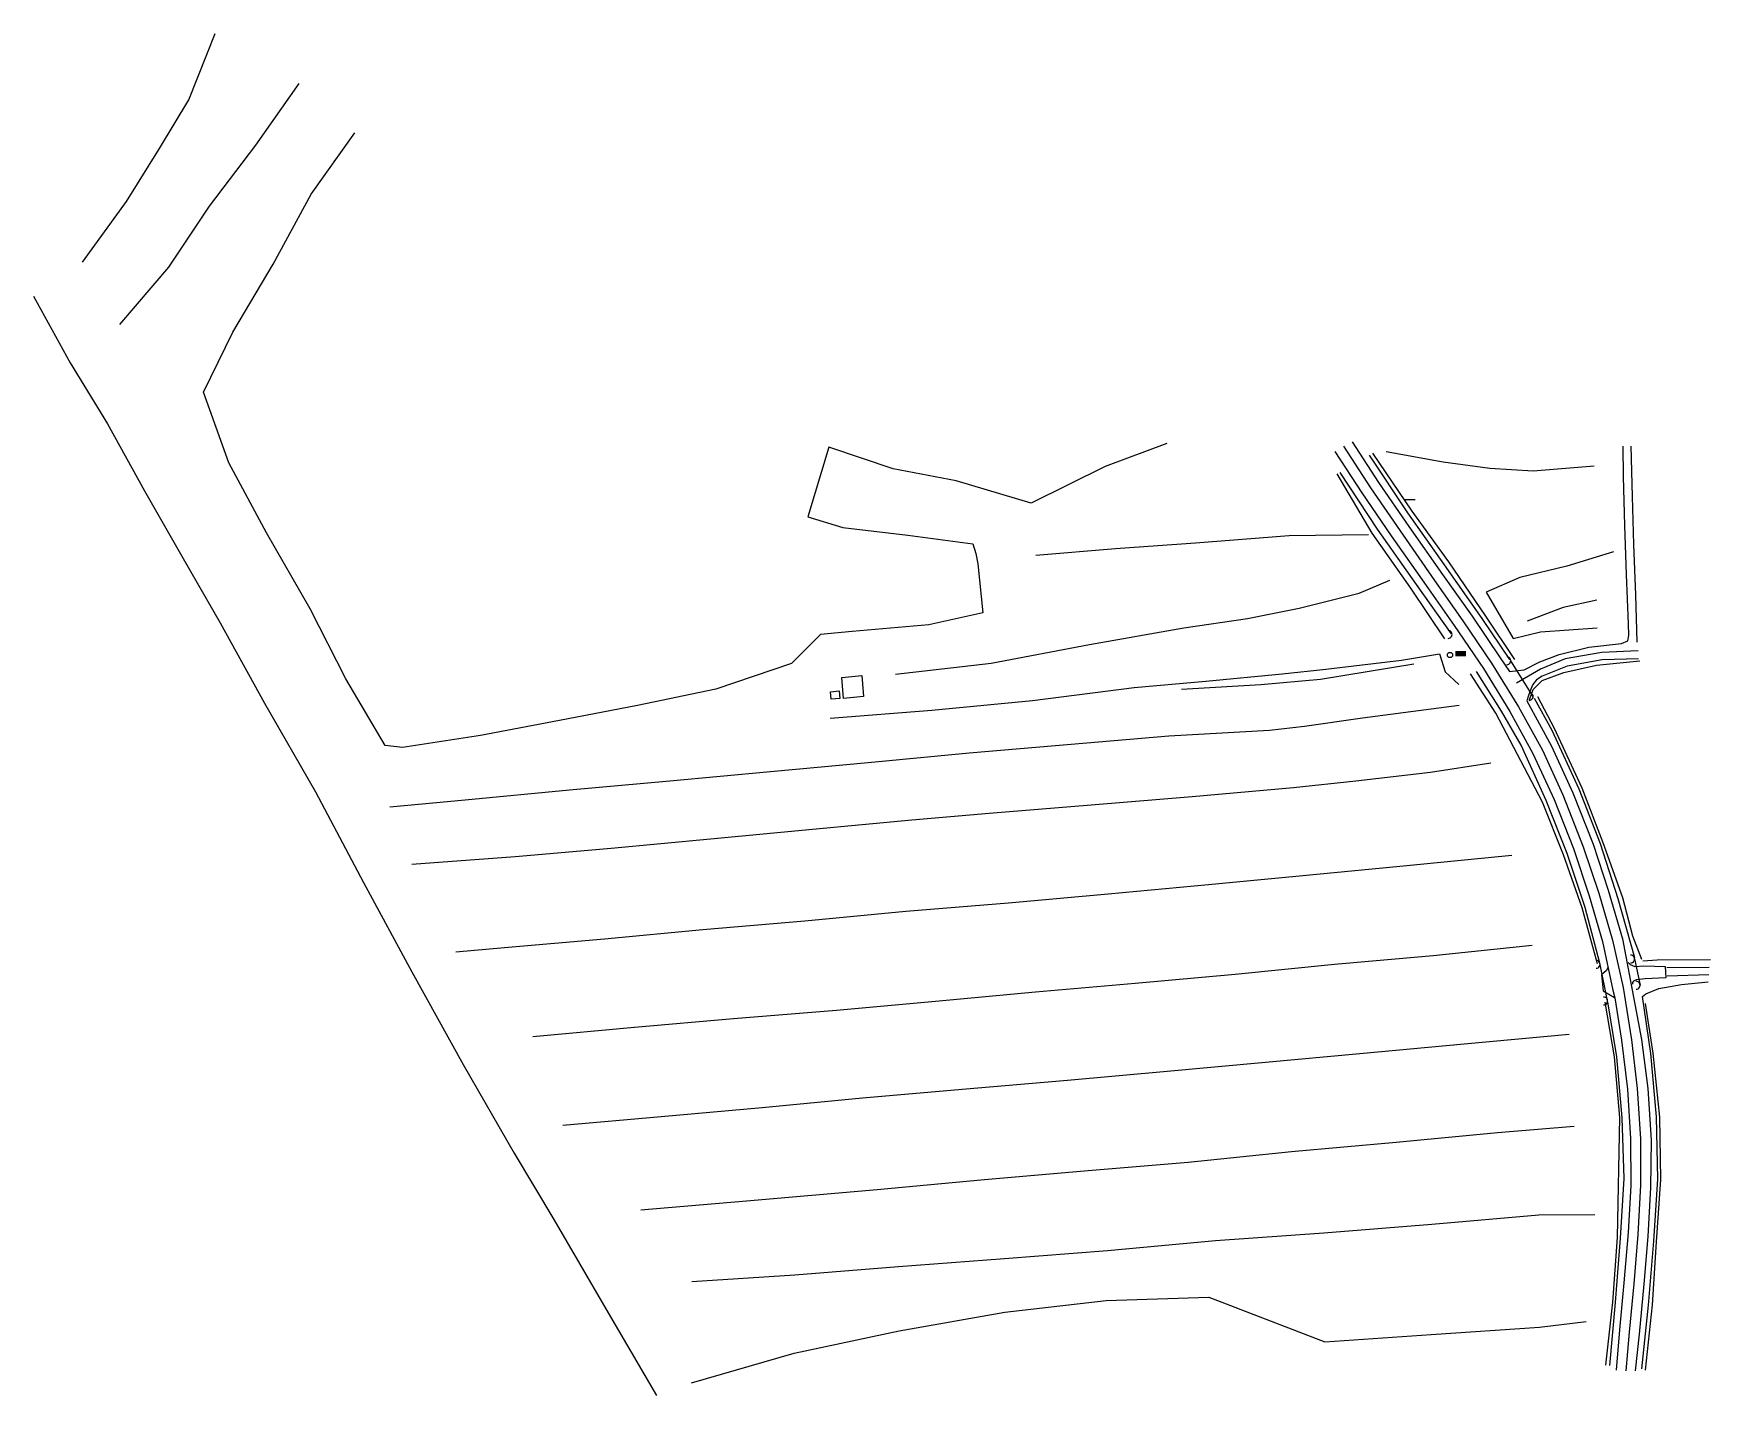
# Model space of a CAD drawing. Header units: metres. Extents: x 119225 to 119860, y 6148174 to 6148689.
import ezdxf

# ---------------------------------------------------------------- set-up
doc = ezdxf.new("R2010")
doc.units = ezdxf.units.M
for name, color, linetype in [('ANL_STN_20080415_TERR_NG__PXY', 12, 'CONTINUOUS'), ('BYGG_HHL_20080415_TERR_NG__PXY', 12, 'CONTINUOUS'), ('TERR_ATL_20080415_TERR_NG__PXY', 12, 'CONTINUOUS'), ('TERR_DIB_20080415_TERR_NG__PXY', 12, 'CONTINUOUS'), ('TERR_SLK_20080415_TERR_NG__PXY', 12, 'CONTINUOUS'), ('VA_B20_1000', 12, 'CONTINUOUS'), ('VA_B20_20080415_TERR_NG__PXY', 12, 'CONTINUOUS'), ('VA_TRO_1000', 12, 'CONTINUOUS'), ('VA_TRO_20080415_TERR_NG__PXY', 12, 'CONTINUOUS'), ('VA_TRU_20080415_TERR_NG__PXY', 12, 'CONTINUOUS'), ('VA_VAV_1000', 12, 'CONTINUOUS'), ('VA_VAV_20080415_TERR_NG__PXY', 12, 'CONTINUOUS'), ('VA_VBP_1000', 12, 'CONTINUOUS'), ('VA_VBP_20080415_TERR_NG__PXY', 12, 'CONTINUOUS'), ('VAG_VKA_20080415_TERR_NG__PXY', 12, 'CONTINUOUS'), ('VAG_VKG_20080415_TERR_NG__PXY', 12, 'CONTINUOUS'), ('VAG_VM_20080415_TERR_NG__PXY', 12, 'CONTINUOUS')]:
    doc.layers.add(name, color=color, linetype=linetype)

# ---------------------------------------------------------------- blocks, each defined once
blk = doc.blocks.new('VA_VBP')
at = {"layer": 'VA_VBP_1000'}
blk.add_solid([(-1, 0.5), (-1, -0.5), (1, 0.5), (1, -0.5)], dxfattribs=at)
blk = doc.blocks.new('VA_B20')
at = {"layer": 'VA_B20_1000'}
blk.add_circle((0, 0), 0.5, dxfattribs=at)
blk = doc.blocks.new('VA_VAV')
at = {"layer": 'VA_VAV_1000'}
blk.add_line((1, 0), (-1, 0), dxfattribs=at)
blk = doc.blocks.new('VA_TRO')
at = {"layer": 'VA_TRO_1000'}
blk.add_arc((-0.75, 0), 0.75, 270, 90, dxfattribs=at)

msp = doc.modelspace()

# ---------------------------------------------------------------- linework, layer by layer
at = {"layer": 'ANL_STN_20080415_TERR_NG__PXY'}
msp.add_polyline3d([(119539.02, 6148446.03, 11.31), (119539.64, 6148438.16, 11.16), (119532.08, 6148437.43, 11.29), (119531.46, 6148445.35, 11.34), (119539.02, 6148446.03, 11.31)], dxfattribs=at)
at = {"layer": 'BYGG_HHL_20080415_TERR_NG__PXY'}
msp.add_polyline3d([(119530.7, 6148437.44, 11.21), (119527.43, 6148437.07, 11.31), (119527.14, 6148439.96, 11.28), (119530.43, 6148440.28, 11.28), (119530.7, 6148437.44, 11.21), (119530.7, 6148437.44, 11.21)], dxfattribs=at)
at = {"layer": 'TERR_ATL_20080415_TERR_NG__PXY'}
for points in [[(119244.06, 6148602.6, 10.95), (119260.72, 6148625.49, 11.08), (119273.19, 6148645.64, 11.15), (119284.2, 6148664.05, 10.95), (119294.25, 6148689.12, 11.11)], [(119325.94, 6148670.21, 11.46), (119309.54, 6148646.89, 11.27), (119292, 6148623.8, 11.27), (119276.59, 6148600.65, 11.41), (119258.06, 6148579, 11.14)], [(119654.56, 6148533.88, 12.88), (119631.18, 6148525.17, 13.93), (119603.17, 6148511.38, 14.97), (119574.76, 6148519.76, 14.05), (119550.95, 6148524.39, 12.68), (119526.5, 6148532.52, 11.86), (119518.64, 6148506.22, 11.83), (119531.88, 6148502.15, 12.25), (119556.53, 6148499.24, 13.13), (119581.13, 6148495.89, 13.91), (119582.27, 6148492.33, 13.86), (119582.95, 6148488.34, 13.82), (119584.88, 6148469.82, 12.92), (119564.39, 6148465.29, 11.87), (119535.38, 6148462.8, 11.34), (119523.43, 6148461.62, 11.35), (119512.42, 6148450.58, 11.34), (119483.83, 6148440.98, 11.66), (119454.15, 6148434.7, 12.28), (119424.58, 6148429.06, 12.33), (119394.74, 6148423.33, 12.49), (119365.15, 6148418.79, 12.37), (119358.57, 6148419.59, 12.46), (119343.64, 6148444.82, 12.73), (119330.18, 6148471.33, 12.14), (119313.66, 6148500.07, 11.78), (119299.35, 6148526.66, 11.71), (119289.77, 6148553.35, 12.02), (119300.96, 6148576.02, 11.97), (119316.13, 6148601.79, 11.96), (119330.56, 6148628.28, 11.77), (119347.11, 6148651.58, 11.52)], [(119737.53, 6148530.92, 12.3), (119759.16, 6148527, 12.31), (119776.83, 6148524.54, 12.32), (119793.2, 6148523.58, 12.42), (119816.27, 6148525.51, 12.3)], [(119730.82, 6148499.31, 12.6), (119700.88, 6148499, 13.56), (119665.44, 6148496.17, 14.63), (119635.14, 6148494.01, 14.65), (119604.87, 6148491.55, 14.4)], [(119823.62, 6148492.93, 12.39), (119805.98, 6148487.45, 12.46), (119788.14, 6148483.21, 12.66), (119775.37, 6148477.67, 12.29), (119785.66, 6148460.09, 12.3), (119796.05, 6148462.58, 12.57), (119817.43, 6148464.11, 12.17)], [(119551.75, 6148446.54, 11.29), (119588, 6148450.74, 11.85), (119625.25, 6148457.86, 13.17), (119661, 6148464.12, 14.59), (119685.01, 6148467.69, 15.39), (119704.59, 6148471.64, 15.5), (119727.35, 6148477.3, 13.88), (119738.95, 6148482.22, 13)], [(119817.35, 6148474.58, 12.29), (119804.53, 6148471.88, 12.65), (119790.97, 6148466.7, 12.59)], [(119527.1, 6148429.9, 11.16), (119565.55, 6148432.97, 11.36), (119603.7, 6148436.68, 11.93), (119642.11, 6148441.59, 13.01), (119669.34, 6148443.92, 14.09), (119698.25, 6148446.75, 15.83), (119714.76, 6148448.45, 15.89), (119743.31, 6148451.88, 13.69), (119757.71, 6148454.25, 12.87), (119759.84, 6148447.51, 13.28), (119765.04, 6148442.64, 12.92)], [(119791.88, 6148436.86, 12.21), (119793.22, 6148440.79, 12.26), (119796.61, 6148444.14, 12.26), (119804.88, 6148447.17, 12.19), (119817.25, 6148450, 12.04), (119833.59, 6148451.69, 12.09)], [(119748.01, 6148450.39, 13.69), (119712.73, 6148444.64, 15.36), (119690.17, 6148442.57, 14.57), (119660.08, 6148440.79, 13.54)], [(119765.17, 6148434.71, 12.73), (119728.65, 6148429.92, 14.3), (119706.67, 6148426.83, 14.25), (119693.44, 6148425.25, 13.67), (119655.23, 6148423.12, 12.49), (119618.29, 6148419.91, 11.62), (119579.69, 6148416.66, 11), (119541.4, 6148412.99, 10.9), (119504.43, 6148409.6, 11.15), (119466.33, 6148406.12, 11.73), (119428.37, 6148402.65, 11.72), (119388.93, 6148398.9, 11.78), (119360.38, 6148396.2, 11.65)], [(119368.75, 6148374.68, 11.56), (119407.87, 6148377.54, 11.37), (119444.14, 6148380.7, 11.35), (119481.7, 6148384.2, 11.46), (119520.32, 6148387.87, 11.24), (119557.99, 6148391.42, 10.54), (119587.27, 6148393.92, 10.58), (119625.92, 6148397.14, 11.09), (119664.16, 6148400.23, 11.65), (119702.43, 6148403.67, 12.54), (119726.05, 6148406.27, 12.87), (119754.36, 6148409.51, 12.51), (119777.25, 6148412.97, 12.01)], [(119785.19, 6148377.9, 11.58), (119745.4, 6148374.06, 11.63), (119708.67, 6148370.44, 11.5), (119670.32, 6148366.89, 11.14), (119632.33, 6148363.35, 10.84), (119594.52, 6148359.96, 10.53), (119555.73, 6148356.73, 10.62), (119517.52, 6148353.15, 11.51), (119478.92, 6148349.84, 11.49), (119441.57, 6148346.31, 10.95), (119403.77, 6148343.04, 10.95), (119385.37, 6148341.37, 11.31)], [(119414.51, 6148309.39, 10.65), (119452.93, 6148312.92, 10.98), (119490.48, 6148316.19, 11.26), (119529.42, 6148319.39, 10.82), (119566.9, 6148322.82, 10.42), (119604.76, 6148326.31, 10.49), (119642.54, 6148329.67, 10.79), (119680.36, 6148333.01, 10.89), (119717.98, 6148336.84, 10.94), (119755.37, 6148340.06, 10.89), (119792.83, 6148343.95, 10.96)], [(119860.34, 6148338.41, 10.62), (119840.14, 6148338.37, 11.32), (119834.76, 6148337.97, 11.23)], [(119806.88, 6148310.16, 10.55), (119767.15, 6148306.5, 10.57), (119727.64, 6148302.82, 10.64), (119691.89, 6148299.54, 10.83), (119654.62, 6148296.13, 10.7), (119616.96, 6148292.75, 10.29), (119578.58, 6148289.49, 10.39), (119539.27, 6148286.03, 10.4), (119501.32, 6148282.36, 10.72), (119463.14, 6148279.07, 10.73), (119425.88, 6148275.74, 10.51)], [(119455.37, 6148243.8, 10.49), (119495.41, 6148247.23, 10.54), (119544.82, 6148251.55, 10.37), (119584.05, 6148255.15, 10.51), (119623.28, 6148258.6, 10.31), (119662.62, 6148261.87, 10.59), (119701.69, 6148265.86, 10.67), (119741.41, 6148269.42, 10.41), (119779.66, 6148273.1, 10.4), (119808.74, 6148275.51, 10.5)], [(119816.57, 6148241.97, 10.83), (119795.31, 6148241.77, 10.83), (119754.91, 6148238.22, 10.66), (119713.92, 6148234.96, 10.43), (119672.91, 6148232.12, 10.35), (119632.06, 6148228.24, 10.27), (119593.03, 6148225.22, 10.48), (119552.91, 6148222.26, 10.5), (119513.7, 6148219.09, 10.38), (119474.7, 6148216.51, 10.37)], [(119474.62, 6148178.34, 10.5), (119513.39, 6148189.56, 10.52), (119553.22, 6148197.99, 10.76), (119593.2, 6148205.1, 10.76), (119631.6, 6148209.45, 10.6), (119670.44, 6148210.69, 10.46), (119714.3, 6148193.83, 10.72), (119754.63, 6148196.63, 10.99), (119795.65, 6148199.42, 11.29), (119813.22, 6148201.54, 11.35)]]:
    msp.add_polyline3d(points, dxfattribs=at)
at = {"layer": 'TERR_DIB_20080415_TERR_NG__PXY'}
for points in [[(119784.43, 6148452.1, 11.64), (119773.93, 6148467.65, 11.7), (119759.7, 6148487.95, 11.71), (119745.75, 6148507.62, 11.74), (119731.27, 6148529.51, 11.6)], [(119720.07, 6148522.96, 11.85), (119734.18, 6148501.45, 11.73), (119748.98, 6148480.55, 11.72), (119762.22, 6148461.83, 11.65)], [(119818.46, 6148337.21, 10.19), (119812.93, 6148358.27, 10.51), (119806.06, 6148378.74, 10.68), (119798.2, 6148398.79, 10.91), (119788.61, 6148419.72, 11.2), (119781.28, 6148432.53, 11.35), (119771.74, 6148447.55, 11.63)], [(119793.58, 6148437.49, 11.46), (119800.29, 6148425.35, 11.4), (119810.47, 6148403.13, 11.11), (119818.64, 6148382.47, 10.88), (119825.32, 6148361.64, 10.52), (119831.58, 6148339.31, 10.38)], [(119834.4, 6148183.63, 11.42), (119836.94, 6148207.68, 10.83), (119838.94, 6148231.98, 10.68), (119840.44, 6148255.43, 10.55), (119839.96, 6148279.01, 10.4), (119837.82, 6148302.98, 10.32), (119834.56, 6148324.59, 10.26), (119835.91, 6148325.52, 10.62), (119840.81, 6148327.65, 10.76), (119849.36, 6148329.11, 10.74), (119859.45, 6148330.16, 10.63)], [(119822.18, 6148184.87, 11.25), (119824.35, 6148208.76, 10.85), (119826.27, 6148233.13, 10.56), (119827.61, 6148255.72, 10.47), (119826.87, 6148278.65, 10.35), (119824.87, 6148301.75, 10.2), (119821.52, 6148322.57, 10.08)]]:
    msp.add_polyline3d(points, dxfattribs=at)
at = {"layer": 'TERR_SLK_20080415_TERR_NG__PXY'}
for points in [[(119225.47, 6148589.73, 10.98), (119239.38, 6148564.44, 11.06), (119253.48, 6148541.32, 11.36), (119267.49, 6148515.95, 11.43), (119282.08, 6148490.35, 11.61), (119296.18, 6148466.04, 11.59), (119312.9, 6148435.61, 11.74), (119332.19, 6148402.03, 11.71), (119350.45, 6148367.71, 11.81), (119368.72, 6148333.88, 11.53), (119388.16, 6148298.82, 11.14), (119407.45, 6148265.3, 10.79), (119422.44, 6148240.18, 10.63), (119442.1, 6148206.38, 10.44), (119461.32, 6148173.53, 10.6)], [(119786.29, 6148452.16, 12.26), (119775.25, 6148468.51, 12.2), (119761.28, 6148489.06, 12.46), (119747.45, 6148508.3, 12.46), (119732.51, 6148530.3, 12.3)], [(119759.76, 6148459.99, 12.8), (119746.88, 6148479.21, 12.86), (119732.3, 6148500, 12.49), (119718.99, 6148522.46, 12.47)], [(119817.51, 6148336.95, 10.78), (119811.74, 6148358.17, 11.08), (119804.66, 6148378.24, 11.53), (119796.76, 6148398.19, 11.79), (119779.07, 6148431.8, 12.41), (119769.49, 6148446.68, 12.7)], [(119834.31, 6148338.6, 11.27), (119830.94, 6148347.38, 10.96), (119827.18, 6148361.96, 11.13), (119819.72, 6148382.75, 11.37), (119811.75, 6148403.44, 11.61), (119801.28, 6148426.06, 12.12), (119794.95, 6148438.04, 12.05)], [(119820.4, 6148322.45, 10.67), (119823.9, 6148301.68, 10.55), (119825.92, 6148278.7, 10.65), (119825.08, 6148233.3, 11.05), (119823.3, 6148208.79, 11.31), (119820.54, 6148185.02, 11.68)], [(119835.69, 6148183.16, 11.86), (119838.35, 6148207.83, 11.45), (119839.94, 6148231.73, 11), (119841.49, 6148255.3, 10.63), (119841.11, 6148278.84, 10.62), (119838.69, 6148303.15, 10.63), (119835.8, 6148321.93, 10.41)]]:
    msp.add_polyline3d(points, dxfattribs=at)
at = {"layer": 'VA_TRU_20080415_TERR_NG__PXY'}
for points in [[(119793.21, 6148438.15, 11.48), (119784.72, 6148451.67, 11.61)], [(119831.59, 6148338.77, 10.37), (119833.68, 6148328.82, 10.39)], [(119821.39, 6148322.88, 10.12), (119818.56, 6148336.74, 10.14)]]:
    msp.add_polyline3d(points, dxfattribs=at)
at = {"layer": 'VAG_VKA_20080415_TERR_NG__PXY'}
for points in [[(119724.72, 6148534.54, 12.41), (119734.65, 6148519.17, 12.51), (119746.15, 6148502.49, 12.58), (119758.93, 6148484.32, 12.59), (119770.08, 6148468.5, 12.56), (119780.73, 6148452.83, 12.52), (119784.27, 6148447.55, 12.47), (119789.79, 6148448.29, 12.4), (119795.75, 6148451.27, 12.33), (119803.02, 6148454.05, 12.27), (119814.35, 6148456.78, 12.17), (119826.71, 6148458.19, 12.15), (119829.03, 6148459.2, 12.21), (119829.48, 6148461.19, 12.23), (119829.31, 6148465.61, 12.29), (119828.54, 6148484.34, 12.4), (119827.95, 6148502.91, 12.43), (119827.46, 6148521.39, 12.49), (119827.23, 6148532.96, 12.51)], [(119718.17, 6148530.91, 12.58), (119728.39, 6148515.21, 12.65), (119739.47, 6148499.01, 12.62), (119752.7, 6148480.14, 12.56), (119763.32, 6148465.06, 12.5), (119774.38, 6148448.76, 12.4), (119784.43, 6148432.42, 12.21), (119793.05, 6148416.58, 12.02), (119801.15, 6148399.1, 11.74), (119808.47, 6148380.56, 11.53), (119814.47, 6148362.64, 11.3), (119819.49, 6148345.41, 11.15), (119823.41, 6148326.98, 11.02), (119824.14, 6148324.12, 11), (119826.67, 6148308.07, 10.97), (119828.88, 6148289.47, 11.06), (119830.05, 6148270.81, 11.13), (119830.13, 6148253.01, 11.22), (119829.13, 6148235.25, 11.32), (119827.56, 6148216.18, 11.49), (119825.95, 6148198.34, 11.7), (119824.68, 6148183.06, 11.93)], [(119833.04, 6148452.36, 12.19), (119819.3, 6148452.01, 12.13), (119806.03, 6148449.62, 12.2), (119796.61, 6148445.78, 12.27), (119794.49, 6148444.41, 12.27), (119793.12, 6148442.64, 12.29), (119792.36, 6148440.93, 12.27), (119791.5, 6148438.55, 12.27), (119790.87, 6148436.53, 12.36), (119800.14, 6148419.37, 12.16), (119808.28, 6148401.65, 11.92), (119815.9, 6148382.19, 11.67), (119821.67, 6148364.78, 11.44), (119827.01, 6148346.42, 11.25), (119834.2, 6148308.32, 11.14), (119836.61, 6148289.72, 11.23), (119837.87, 6148270.2, 11.29), (119837.62, 6148252.27, 11.36), (119836.57, 6148233.73, 11.47), (119835.06, 6148215.61, 11.6), (119833.36, 6148196.75, 11.76), (119831.82, 6148182.8, 11.92)], [(119829.16, 6148337.5, 11.18), (119829.97, 6148336.66, 11.17), (119831.67, 6148335.93, 11.19), (119835.17, 6148336.15, 11.24), (119843.13, 6148335.95, 11.38), (119843.43, 6148331.6, 11.4), (119835.65, 6148331.23, 11.25), (119832.17, 6148330.93, 11.17), (119831.24, 6148330.39, 11.17), (119830.88, 6148329.82, 11.15), (119830.87, 6148329.24, 11.15)], [(119821.52, 6148335.6, 11.05), (119820.92, 6148334.35, 11.01), (119819.1, 6148332.72, 10.86), (119819.77, 6148326.77, 10.88), (119824.01, 6148324.21, 10.98)]]:
    msp.add_polyline3d(points, dxfattribs=at)
at = {"layer": 'VAG_VKG_20080415_TERR_NG__PXY'}
for points in [[(119843.76, 6148335.58, 11.35), (119859.85, 6148335.69, 10.96)], [(119843.98, 6148332.35, 11.38), (119859.71, 6148332.91, 11.02)]]:
    msp.add_polyline3d(points, dxfattribs=at)
at = {"layer": 'VAG_VM_20080415_TERR_NG__PXY'}
for points in [[(119721.4, 6148532.87, 12.55), (119731.69, 6148517.15, 12.62), (119742.87, 6148500.8, 12.64), (119755.85, 6148482.08, 12.65), (119766.61, 6148466.79, 12.61), (119777.5, 6148450.77, 12.49), (119787.72, 6148434.23, 12.32), (119796.7, 6148417.86, 12.1), (119804.44, 6148400.97, 11.87), (119812.2, 6148381.27, 11.61), (119818.12, 6148363.66, 11.37), (119823.19, 6148345.84, 11.22), (119827.31, 6148327.97, 11.11), (119830.45, 6148308.21, 11.08), (119832.61, 6148289.72, 11.16), (119833.79, 6148270.64, 11.24), (119833.9, 6148253.13, 11.34), (119832.82, 6148234.48, 11.47), (119831.32, 6148215.85, 11.64), (119829.62, 6148197.46, 11.8), (119828.27, 6148182.9, 11.99)], [(119830.16, 6148532.96, 12.56), (119830.72, 6148513.8, 12.55), (119831.2, 6148495.67, 12.49), (119831.97, 6148476.61, 12.42), (119832.51, 6148458.7, 12.27)], [(119832.92, 6148455.44, 12.23), (119819.27, 6148454.79, 12.2), (119805.33, 6148452.42, 12.3), (119795.94, 6148448.55, 12.36), (119786.85, 6148443.22, 12.43)]]:
    msp.add_polyline3d(points, dxfattribs=at)

# ---------------------------------------------------------------- block references
at = {"layer": 'VA_B20_20080415_TERR_NG__PXY', "extrusion": (1.41091e-08, -2.66725e-08, 1), "xscale": 1.999989502263021, "yscale": 1.999989502263021, "zscale": 1.999989502263021, "rotation": 0.0449887309207433}
msp.add_blockref('VA_B20', (119761.73, 6148453.86, 12.47), dxfattribs=at)
at = {"layer": 'VA_TRO_20080415_TERR_NG__PXY', "extrusion": (1.41091e-08, -2.66725e-08, 1), "xscale": 1.999989502263021, "yscale": 1.999989502263021, "zscale": 1.999989502263021, "rotation": 0.0449887309207433}
msp.add_blockref('VA_TRO', (119762.51, 6148461.65, 11.48), dxfattribs=at)
at = {"layer": 'VA_TRU_20080415_TERR_NG__PXY', "extrusion": (1.41091e-08, -2.66725e-08, 1), "xscale": 1.999989502263021, "yscale": 1.999989502263021, "zscale": 1.999989502263021, "rotation": 0.0449887309207433}
for p in [(119784.72, 6148451.67, 11.45), (119793.21, 6148438.15, 11.32), (119818.56, 6148336.74, 9.98), (119831.59, 6148338.77, 10.2), (119821.39, 6148322.88, 9.95), (119833.68, 6148328.82, 10.23)]:
    msp.add_blockref('VA_TRO', p, dxfattribs=at)
at = {"layer": 'VA_VAV_20080415_TERR_NG__PXY', "extrusion": (1.41091e-08, -2.66725e-08, 1), "xscale": 1.999989502263021, "yscale": 1.999989502263021, "zscale": 1.999989502263021, "rotation": 0.0449887309207433}
msp.add_blockref('VA_VAV', (119746.58, 6148512.54, 12.28), dxfattribs=at)
at = {"layer": 'VA_VBP_20080415_TERR_NG__PXY', "extrusion": (1.41091e-08, -2.66725e-08, 1), "xscale": 1.999989502263021, "yscale": 1.999989502263021, "zscale": 1.999989502263021, "rotation": 0.0449887309207433}
msp.add_blockref('VA_VBP', (119765.76, 6148454.31, 12.42), dxfattribs=at)

doc.saveas('drawing.dxf')
